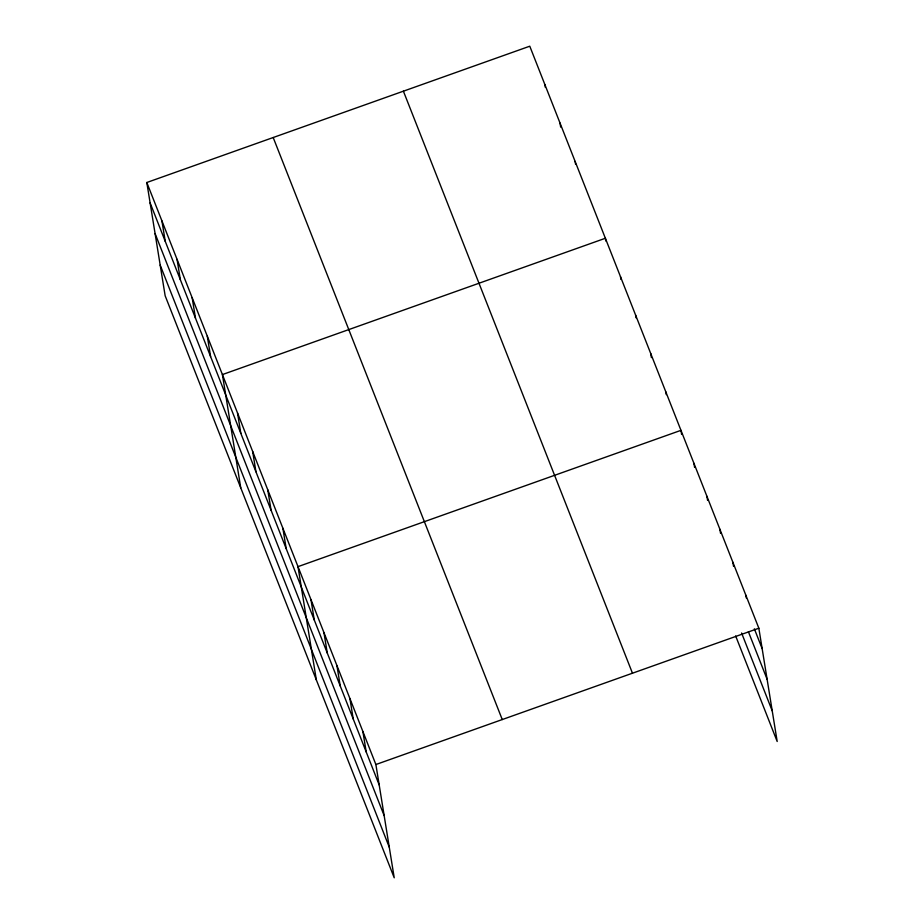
<?xml version="1.0" encoding="UTF-8"?>
<svg xmlns="http://www.w3.org/2000/svg" width="924" height="924" viewBox="0 0 924 924"><rect width="100%" height="100%" fill="white"/><g stroke="black" fill="none" stroke-linecap="round" stroke-linejoin="round"><path stroke-width="1.39" d="M146.812 182.502L375.883 764.529L394.225 877.8L165.153 295.772L146.812 182.502L529.775 46.2L758.847 628.228L777.188 741.498L735.654 635.955M375.883 764.529L758.847 628.228M754.354 628.828L762.15 648.625M748.417 631.773L767.116 679.267M741.591 633.009L772.221 710.845M403.395 91.176L632.466 673.203M273.192 137.526L502.252 719.553M150.115 202.899L379.187 784.926M155.082 233.553L384.141 815.58M160.187 265.13L389.258 847.158M745.864 595.241L746.303 597.967M732.882 562.266L733.541 566.343M719.9 529.279L720.558 533.356M706.918 496.303L707.588 500.381M693.936 463.317L694.605 467.394M681.623 434.419L680.965 430.341L297.99 566.643L316.343 679.914M665.846 391.926L666.285 394.64M650.727 353.511L651.385 357.588M635.608 315.096L636.047 317.81M620.489 276.68L620.928 279.406M605.809 240.991L605.37 238.265L222.407 374.578L240.748 487.837M575.132 161.446L575.571 164.16M560.013 123.031L560.672 127.108M544.894 84.615L545.333 87.33M362.901 731.554L366.204 751.951M349.919 698.567L353.222 718.964M336.937 665.592L340.24 685.978M323.954 632.605L327.258 653.002M310.972 599.63L314.276 620.016M282.883 528.228L286.186 548.625M267.764 489.812L271.067 510.21M252.645 451.397L255.948 471.794M237.526 412.993L240.829 433.379M207.288 336.163L210.591 356.56M192.169 297.747L195.472 318.145M177.05 259.332L180.353 279.729M161.931 220.917L165.234 241.314"/></g></svg>
